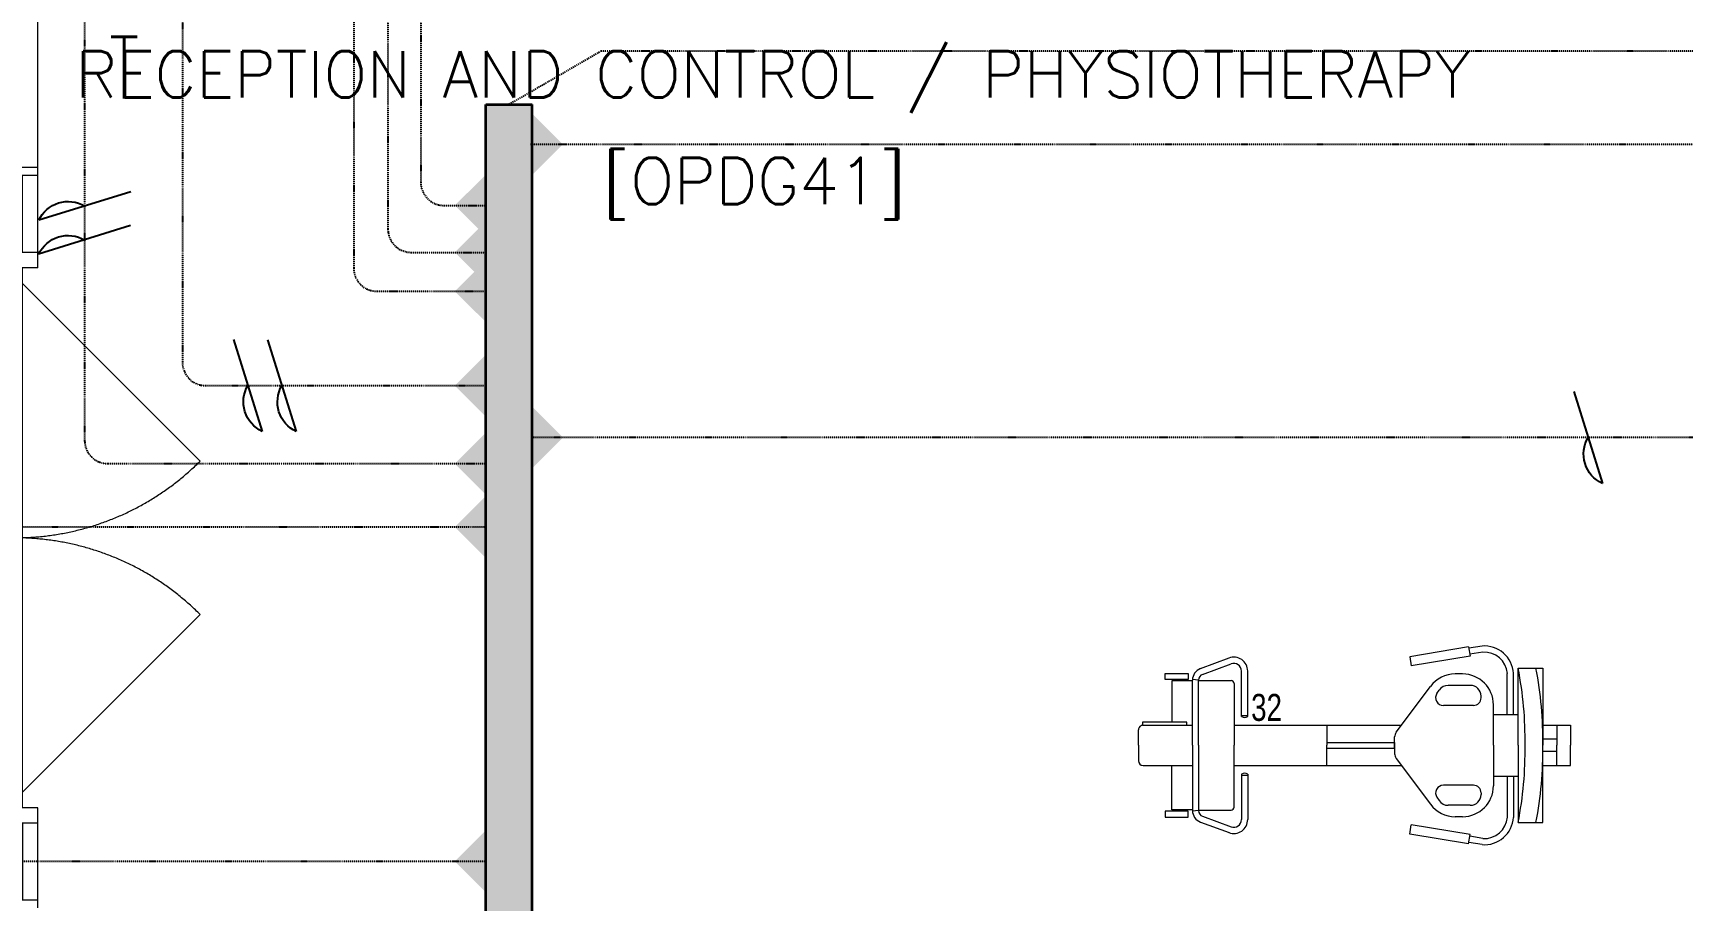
# Model space of a CAD drawing. Header units: inches. Extents: x -12418 to 57169, y -29325 to 19878.
# Drawn here: x 37162 to 42504, y 4131 to 6942 of the extents above; entities that cross this region are included whole.
import ezdxf

# ---------------------------------------------------------------- set-up
doc = ezdxf.new("R2010")
doc.units = ezdxf.units.IN
doc.header["$LTSCALE"] = 25
doc.header["$MEASUREMENT"] = 0
doc.linetypes.add('00-Ground Floor$0$DASHED', pattern=[0.75, 0.5, -0.25])
doc.linetypes.add('DASHDOT', pattern=[25.4, 12.7, -6.35, 0, -6.35])
doc.layers.get('0').update_dxf_attribs({"color": 8})
doc.layers.add('0 @ 50', color=8, linetype='Continuous')
doc.layers.add('T-WIRE', color=140, linetype='Continuous')
for name, color, linetype, lineweight in [('00-Ground Floor$0$72_EGR_BASE_TEXT', 252, 'Continuous', 5), ('00-Ground Floor$0$72_EGR_EQP_TAG', 142, 'Continuous', 5), ('00-Ground Floor$0$Aluminum', 251, 'Continuous', 5), ('00-Ground Floor$0$LOADING', 253, 'Continuous', 5), ('00-Ground Floor$0$Walls', 251, 'Continuous', 5), ('E-LITE-CLNG-CNDT', 6, 'DASHDOT', 35), ('T-CABL-TRAY', 60, 'Continuous', 35), ('T-DATA-CLNG-COND', 51, 'DASHDOT', 25), ('T-DATA-CLNG-COND @ 100', 51, 'DASHDOT', 25), ('T-DATA-DEVC-TYPE', 2, 'Continuous', 25), ('T-DATA-WALL @ 100', 33, 'Continuous', 35)]:
    doc.layers.add(name, color=color, linetype=linetype, lineweight=lineweight)
doc.styles.add('00-Ground Floor$0$SIMPLEX', font='SIMPLEX.shx', dxfattribs={"height": 150})
doc.styles.add('00-Ground Floor$0$X3G_ENTITY_257CFD', font='swisscl.ttf', dxfattribs={"height": 200})
doc.styles.add('DC_Simplex', font='SIMPLEX.shx', dxfattribs={"width": 0.7})

# ---------------------------------------------------------------- blocks, each defined once
blk = doc.blocks.new('00-Ground Floor$0$door1700')
at = {"layer": '00-Ground Floor$0$Aluminum', "linetype": '00-Ground Floor$0$DASHED', "ltscale": 300}
for p, q in [((34940, 89347.9), (35541, 89949)), ((36640, 89347.9), (36039, 89949)), ((34940, 89347.9), (35541, 88746.9)), ((36640, 89347.9), (36039, 88746.9))]:
    blk.add_line(p, q, dxfattribs=at)
at = {"layer": '00-Ground Floor$0$Aluminum'}
for p, q in [((34915, 89422.9), (34590, 89422.9)), ((34615, 89422.9), (34615, 89322.9)), ((34865, 89422.9), (34865, 89322.9)), ((34915, 89422.9), (34915, 89322.9)), ((36990, 89422.9), (36665, 89422.9)), ((36665, 89422.9), (36665, 89322.9)), ((36715, 89422.9), (36715, 89322.9)), ((36965, 89422.9), (36965, 89322.9)), ((34865, 89372.9), (34615, 89372.9)), ((34665, 89372.9), (34665, 89322.9)), ((34815, 89372.9), (34815, 89322.9)), ((36665, 89372.9), (34915, 89372.9)), ((34940, 89372.9), (34940, 89322.9)), ((35040, 89372.9), (35040, 89322.9)), ((35690, 89372.9), (35690, 89322.9)), ((35790, 89372.9), (35790, 89322.9)), ((35890, 89372.9), (35890, 89322.9)), ((36540, 89372.9), (36540, 89322.9)), ((36640, 89372.9), (36640, 89322.9)), ((36715, 89372.9), (36965, 89372.9)), ((36765, 89372.9), (36765, 89322.9)), ((36915, 89372.9), (36915, 89322.9)), ((36990, 89322.9), (34590, 89322.9)), ((34590, 89322.9), (36990, 89322.9)), ((34815, 89347.9), (34665, 89347.9)), ((35690, 89347.9), (35040, 89347.9)), ((35890, 89347.9), (36540, 89347.9)), ((36765, 89347.9), (36915, 89347.9))]:
    blk.add_line(p, q, dxfattribs=at)
at = {"layer": '00-Ground Floor$0$Aluminum', "linetype": '00-Ground Floor$0$DASHED', "ltscale": 300}
for centre, start, end in [((34940, 89347.9), 315, 45), ((36640, 89347.9), 135, 225)]:
    blk.add_arc(centre, 850, start, end, dxfattribs=at)
blk = doc.blocks.new('00-Ground Floor$0$exercicebike')
at = {"linetype": 'Continuous', "lineweight": 5}
for p, q in [((-13.7, 1399.9), (51.3, 1399.9)), ((-13.7, 1309.2), (-13.7, 1399.9)), ((116.3, 1399.9), (51.3, 1399.9)), ((116.3, 1309.2), (116.3, 1399.9)), ((-13.7, 1354.9), (51.3, 1354.9)), ((31, 1354.9), (31, 1309.9)), ((116.3, 1354.9), (51.3, 1354.9)), ((71.7, 1354.9), (71.7, 1309.9)), ((-198.7, 1229.9), (-198.7, 1309.9)), ((-198.7, 1309.9), (51.3, 1309.9)), ((301.3, 1309.9), (51.3, 1309.9)), ((301.3, 1229.9), (301.3, 1309.9)), ((51.3, 1229.9), (-198.7, 1229.9)), ((-48.7, 1149.9), (-48.7, 1229.9)), ((51.3, 1229.9), (301.3, 1229.9)), ((151.3, 1149.9), (151.3, 1229.9)), ((-48.7, 1214.9), (-182.3, 1214.9)), ((-48.7, 1194.9), (-181.6, 1194.9)), ((151.3, 1214.9), (285, 1214.9)), ((151.3, 1194.9), (284.3, 1194.9)), ((-48.7, 1149.9), (-80, 1149.9)), ((51.3, 1149.9), (-48.7, 1149.9)), ((51.3, 1149.9), (151.3, 1149.9)), ((151.3, 1149.9), (182.6, 1149.9)), ((-270.5, 1113), (-263.4, 1070.3)), ((-267.7, 1069.6), (-238.1, 1074.5)), ((-267.7, 1069.6), (-236.1, 878.7)), ((-250.6, 1115.3), (-243.7, 1073.6)), ((-238.1, 1074.5), (-206.5, 883.6)), ((-143.1, 1075), (-143.1, 1003.3)), ((-103, 1110), (-108.1, 1110)), ((-78, 1085), (-78, 987.7)), ((180.7, 1085), (180.7, 987.7)), ((205.7, 1110), (210.8, 1110)), ((245.8, 1075), (245.8, 1003.3)), ((340.8, 1074.5), (309.2, 883.6)), ((370.4, 1069.6), (338.8, 878.7)), ((370.4, 1069.6), (340.8, 1074.5)), ((353.3, 1115.3), (346.3, 1073.6)), ((373.2, 1113), (366.1, 1070.3)), ((-180, 1049.9), (-180, 1026.2)), ((282.6, 1049.9), (282.6, 1026.2)), ((-117.2, 967.1), (-127.9, 974.4)), ((219.8, 967.1), (230.5, 974.4)), ((9.1, 834.9), (-139.8, 946)), ((93.6, 834.9), (242.5, 946)), ((-236.1, 878.7), (-206.5, 883.6)), ((338.8, 878.7), (309.2, 883.6)), ((-13.7, 309.9), (-13.7, 851.9)), ((51.3, 829.9), (24.1, 829.9)), ((41.6, 829.9), (51.3, 829.9)), ((41.6, 609.9), (41.6, 829.9)), ((51.3, 829.9), (78.6, 829.9)), ((61, 829.9), (51.3, 829.9)), ((61, 609.9), (61, 829.9)), ((116.3, 309.9), (116.3, 851.9)), ((-13.7, 609.9), (51.3, 609.9)), ((116.3, 609.9), (51.3, 609.9)), ((-42.1, 354), (-189.6, 354)), ((-42.1, 334), (-189.6, 334)), ((-45.1, 334), (-45.1, 354)), ((144.8, 354), (292.2, 354)), ((144.8, 334), (292.2, 334)), ((147.8, 334), (147.8, 354)), ((-197.5, 201), (-231.8, 293.4)), ((-178.7, 208), (-213, 300.3)), ((-158.7, 194.9), (-158.7, 299.9)), ((-148.7, 309.9), (51.3, 309.9)), ((251.3, 309.9), (51.3, 309.9)), ((261.3, 194.9), (261.3, 299.9)), ((281.4, 208), (315.7, 300.3)), ((300.2, 201), (334.4, 293.4)), ((-182, 86.8), (-182, 160.9)), ((-182, 160.9), (-161.7, 160.9)), ((-159.6, 194.9), (-162.3, 175)), ((-161.7, 160.9), (-161.7, 86.8)), ((51.3, 194.9), (-160, 194.9)), ((51.3, 174.9), (-160, 174.9)), ((-158.1, 174.9), (-158.1, 108.3)), ((-13.7, 14.9), (-13.7, 174.9)), ((51.3, 194.9), (262.7, 194.9)), ((51.3, 174.9), (262.7, 174.9)), ((116.3, 14.9), (116.3, 174.9)), ((260.8, 174.9), (260.8, 108.3)), ((262.3, 194.9), (264.9, 175)), ((264.3, 160.9), (264.3, 86.8)), ((284.7, 160.9), (264.3, 160.9)), ((284.7, 86.8), (284.7, 160.9)), ((-158.1, 108.3), (-23, 108.3)), ((-13.7, 157.1), (-23.4, 157.1)), ((-23.4, 157.1), (-23.4, 13.5)), ((260.8, 108.3), (116.3, 108.3)), ((-161.7, 86.8), (-182, 86.8)), ((264.3, 86.8), (284.7, 86.8)), ((-23.4, 13.5), (-13.6, 13.5)), ((51.3, -0.1), (1.3, -0.1)), ((51.3, -0.1), (101.3, -0.1))]:
    blk.add_line(p, q, dxfattribs=at)
for centre, radius, start, end in [((31.9, 120), 1190.1, 89.0629, 101.1691), ((70.8, 120), 1190.1, 78.8309, 90.9371), ((31.9, 62.3), 1190.1, 89.0629, 101.1691), ((70.8, 62.3), 1190.1, 78.8309, 90.9371), ((-175.8, 1120.2), 95, 93.959, 184.3363), ((-175.8, 1120.2), 75, 94.456, 183.6917), ((278.5, 1120.2), 75, 356.3083, 85.544), ((278.5, 1120.2), 95, 355.6637, 86.041), ((-80, 1049.9), 100, 90, 180), ((182.6, 1049.9), 100, 0, 90), ((-108.1, 1075), 35, 90, 180), ((-103, 1085), 25, 0, 90), ((205.7, 1085), 25, 90, 180), ((210.8, 1075), 35, 0, 90), ((-80, 1026.2), 100, 180, 233.2655), ((182.6, 1026.2), 100, 306.7345, 0), ((-108.1, 1003.3), 35, 180, 235.6012), ((-103, 987.7), 25, 235.6005, 0), ((205.7, 987.7), 25, 180, 304.3995), ((210.8, 1003.3), 35, 304.4002, 0), ((24.1, 854.9), 25, 233.2644, 270), ((78.6, 854.9), 25, 270, 306.7356), ((-189.6, 309), 45, 90, 200.3571), ((-189.6, 309), 25, 90, 200.3581), ((-56.2, 344), 17.3, 324.6031, 35.3969), ((158.9, 344), 17.3, 144.6031, 215.3969), ((292.2, 309), 45, 339.6417, 90), ((292.2, 309), 25, 339.6419, 90), ((-148.7, 299.9), 10, 90, 180), ((251.3, 299.9), 10, 0, 90), ((-160, 214.9), 40, 200.3572, 270), ((-160, 214.9), 20, 200.3559, 270), ((262.7, 214.9), 20, 270, 339.6441), ((262.7, 214.9), 40, 270, 339.6428), ((1.3, 14.9), 15, 180, 270), ((101.3, 14.9), 15, 270, 0)]:
    blk.add_arc(centre, radius, start, end, dxfattribs=at)
blk = doc.blocks.new('00-Ground Floor')
at = {"layer": '00-Ground Floor$0$Walls'}
for q in [(37177.9, 8572.6, 0), (35597.9, 6505.7, 0)]:
    blk.add_line((37177.9, 6505.7, 0), q, dxfattribs=at)
at = {"layer": '00-Ground Floor$0$Aluminum', "rotation": 270}
blk.add_blockref('00-Ground Floor$0$door1700', (-52245, 41095.7, 0), dxfattribs=at)
at = {"layer": '00-Ground Floor$0$LOADING', "rotation": 270}
blk.add_blockref('00-Ground Floor$0$exercicebike', (40743, 4684.3, 0), dxfattribs=at)
at = {"layer": '00-Ground Floor$0$72_EGR_BASE_TEXT', "insert": (39559, 6883.5, 0), "char_height": 150, "width": 4962.473, "attachment_point": 2, "style": '00-Ground Floor$0$SIMPLEX'}
blk.add_mtext('RECEPTION AND CONTROL / PHYSIOTHERAPY', dxfattribs=at)
at = {"layer": '00-Ground Floor$0$72_EGR_BASE_TEXT', "insert": (39498.9, 6537.7, 0), "char_height": 150, "attachment_point": 2, "style": '00-Ground Floor$0$SIMPLEX'}
blk.add_mtext('[OPDG41]', dxfattribs=at)
at = {"layer": '00-Ground Floor$0$72_EGR_EQP_TAG', "insert": (41158, 4799.7, 0), "char_height": 87.47, "attachment_point": 2, "style": '00-Ground Floor$0$X3G_ENTITY_257CFD'}
blk.add_mtext('32', dxfattribs=at)
blk = doc.blocks.new('*U26')
blk.add_hatch(color=254).paths.add_polyline_path([(-3.031, 1.75), (-3.031, 0), (0, 0)])
blk.add_line((0, 0), (-3.031, 0))
blk.add_lwpolyline([(-3.031, 1.75), (0, 0), (-3.031, -1.75)], close=True)
at = {"layer": 'T-DATA-DEVC-TYPE', "style": 'DC_Simplex', "width": 0.7, "flags": 8}
blk.add_attdef('DC_TYPE', (2.682, 5.634), '', height=2, rotation=360, dxfattribs=at)
blk = doc.blocks.new('*U104')
at = {"lineweight": 0}
h = blk.add_hatch(dxfattribs=at)
h.set_pattern_fill('HEX', color=253, scale=8, angle=180, style=0)
h.set_pattern_definition([(180, (-17227.167, -2e-10), (6e-13, -43.99409), [25.4, -50.8]), (300, (-17227.167, -2e-10), (38.1, 21.99705), [25.4, -50.8]), (240, (-17252.567, -2e-10), (38.1, -21.99705), [25.4, -50.8])])
h.paths.add_polyline_path([(-9158, 150), (-9158, 0), (0, 0), (0, 150)])
at = {"color": 0}
for p, q in [((0, 150), (-9158, 150)), ((-9158, 0), (-9158, 150)), ((0, 0), (-9158, 0))]:
    blk.add_line(p, q, dxfattribs=at)
blk = doc.blocks.new('*U105')
blk.add_hatch(color=256).paths.add_polyline_path([(-1, 0), (0, -1), (1, 0)])
blk = doc.blocks.new('*U106')
blk.add_hatch(color=256).paths.add_polyline_path([(1, 0), (0, 1), (-1, 0)])
blk = doc.blocks.new('W-TEL')
blk.add_line((-66, -212.7), (66, 212.7))
blk.add_arc((130.7, 76), 151.2, 115.33007, 210.17896)
blk = doc.blocks.new('*U118')
at = {"layer": 'T-WIRE', "xscale": -0.006999999999825377, "yscale": 0.006999999999970897, "zscale": 0.006999999999999999}
blk.add_blockref('W-TEL', (0, 0), dxfattribs=at)
blk = doc.blocks.new('*U119')
at = {"layer": 'T-WIRE', "xscale": -0.006999999999825377, "yscale": 0.006999999999970897, "zscale": 0.006999999999999999}
for p in [(0, 0), (1.102, -0.003)]:
    blk.add_blockref('W-TEL', p, dxfattribs=at)

msp = doc.modelspace()

# ---------------------------------------------------------------- linework, layer by layer
at = {"layer": 'T-DATA-CLNG-COND', "ltscale": 0.01, "elevation": 0}
for points in [[(46257, 8979.3), (45946.8, 8442, 0.131652), (45936.8, 8404.5), (45936.8, 6958.5, -0.414214), (45861.8, 6883.5), (39003.3, 6883.5), (38703.9, 6710.6)], [(38998.2, 8572.6), (38798.7, 8411, -0.171852), (38751.5, 8394.3), (38276.3, 8394.3, 0.414214), (38201.3, 8319.3), (38201.3, 6180, 0.414214), (38276.3, 6105), (38628.9, 6105)], [(39565, 8572.6), (39207.1, 8279.8, -0.173082), (39159.6, 8262.9), (38387, 8262.9, 0.414214), (38312, 8187.9), (38312, 6306.1, 0.414214), (38387, 6231.1), (38628.9, 6231.1)], [(40064.1, 8572.6), (39665.2, 8173.6, -0.198912), (39612.2, 8151.7), (38493.5, 8151.7, 0.414214), (38418.5, 8076.7), (38418.5, 6458.2, 0.414214), (38493.5, 6383.2), (38628.9, 6383.2)], [(37646.5, 7595.3), (37646.5, 5874.1, 0.414214), (37721.5, 5799.1), (38628.9, 5799.1)], [(37329.5, 7101.6), (37329.5, 5621.1, 0.414214), (37404.5, 5546.1), (38628.9, 5546.1)]]:
    msp.add_lwpolyline(points, format="xyb", dxfattribs=at)
for points in [[(48514.8, 6581.2), (38773.3, 6581.2)], [(33765.4, 4257.2), (38628.9, 4257.2)]]:
    msp.add_lwpolyline(points, dxfattribs=at)
at = {"layer": 'T-DATA-CLNG-COND', "ltscale": 0.01}
for points in [[(43682.6, 5630.8), (38778.9, 5630.8)], [(31017.4, 5340.9), (38628.9, 5340.9)]]:
    msp.add_lwpolyline(points, dxfattribs=at)

# ---------------------------------------------------------------- block references
at = {"layer": '0 @ 50', "xscale": 100, "yscale": 100, "zscale": 100}
for name, p, rotation in [('*U119', (37329.5, 6271.4), 90.00000000000001), ('*U119', (37968.5, 5799.1, 0), 180), ('*U118', (42199.5, 5630.8), 180)]:
    msp.add_blockref(name, p, dxfattribs=dict(at, rotation=rotation))
at = {"layer": 'E-LITE-CLNG-CNDT'}
msp.add_blockref('00-Ground Floor', (0, 0), dxfattribs=at)
at = {"layer": 'T-CABL-TRAY', "linetype": 'Continuous', "rotation": 270}
msp.add_blockref('*U104', (38628.9, -2447.4, 0), dxfattribs=at)
at = {"layer": 'T-DATA-CLNG-COND @ 100', "xscale": -100, "yscale": 100, "zscale": 100, "rotation": 90.00000000001782}
for name, p in [('*U105', (38778.9, 6581.2)), ('*U106', (38628.9, 6383.2)), ('*U106', (38628.9, 6231.1)), ('*U106', (38628.9, 6105)), ('*U106', (38628.9, 5799.1, 0)), ('*U105', (38778.9, 5630.8, 0)), ('*U106', (38628.9, 5546.1)), ('*U106', (38628.9, 5340.9, 0)), ('*U106', (38628.9, 4257.2))]:
    msp.add_blockref(name, p, dxfattribs=at)
at = {"layer": 'T-DATA-WALL @ 100'}
ref = msp.add_blockref('*U26', (37177.9, 7189.1, 0), dxfattribs=dict(at, xscale=100, yscale=100, zscale=100, rotation=180))
ref.add_attrib('DC_TYPE', 'T', (37409.8, 6730.2, 0), dxfattribs={"layer": 'T-DATA-DEVC-TYPE', "height": 200, "style": 'DC_Simplex', "width": 0.7, "flags": 8})

doc.saveas('drawing.dxf')
